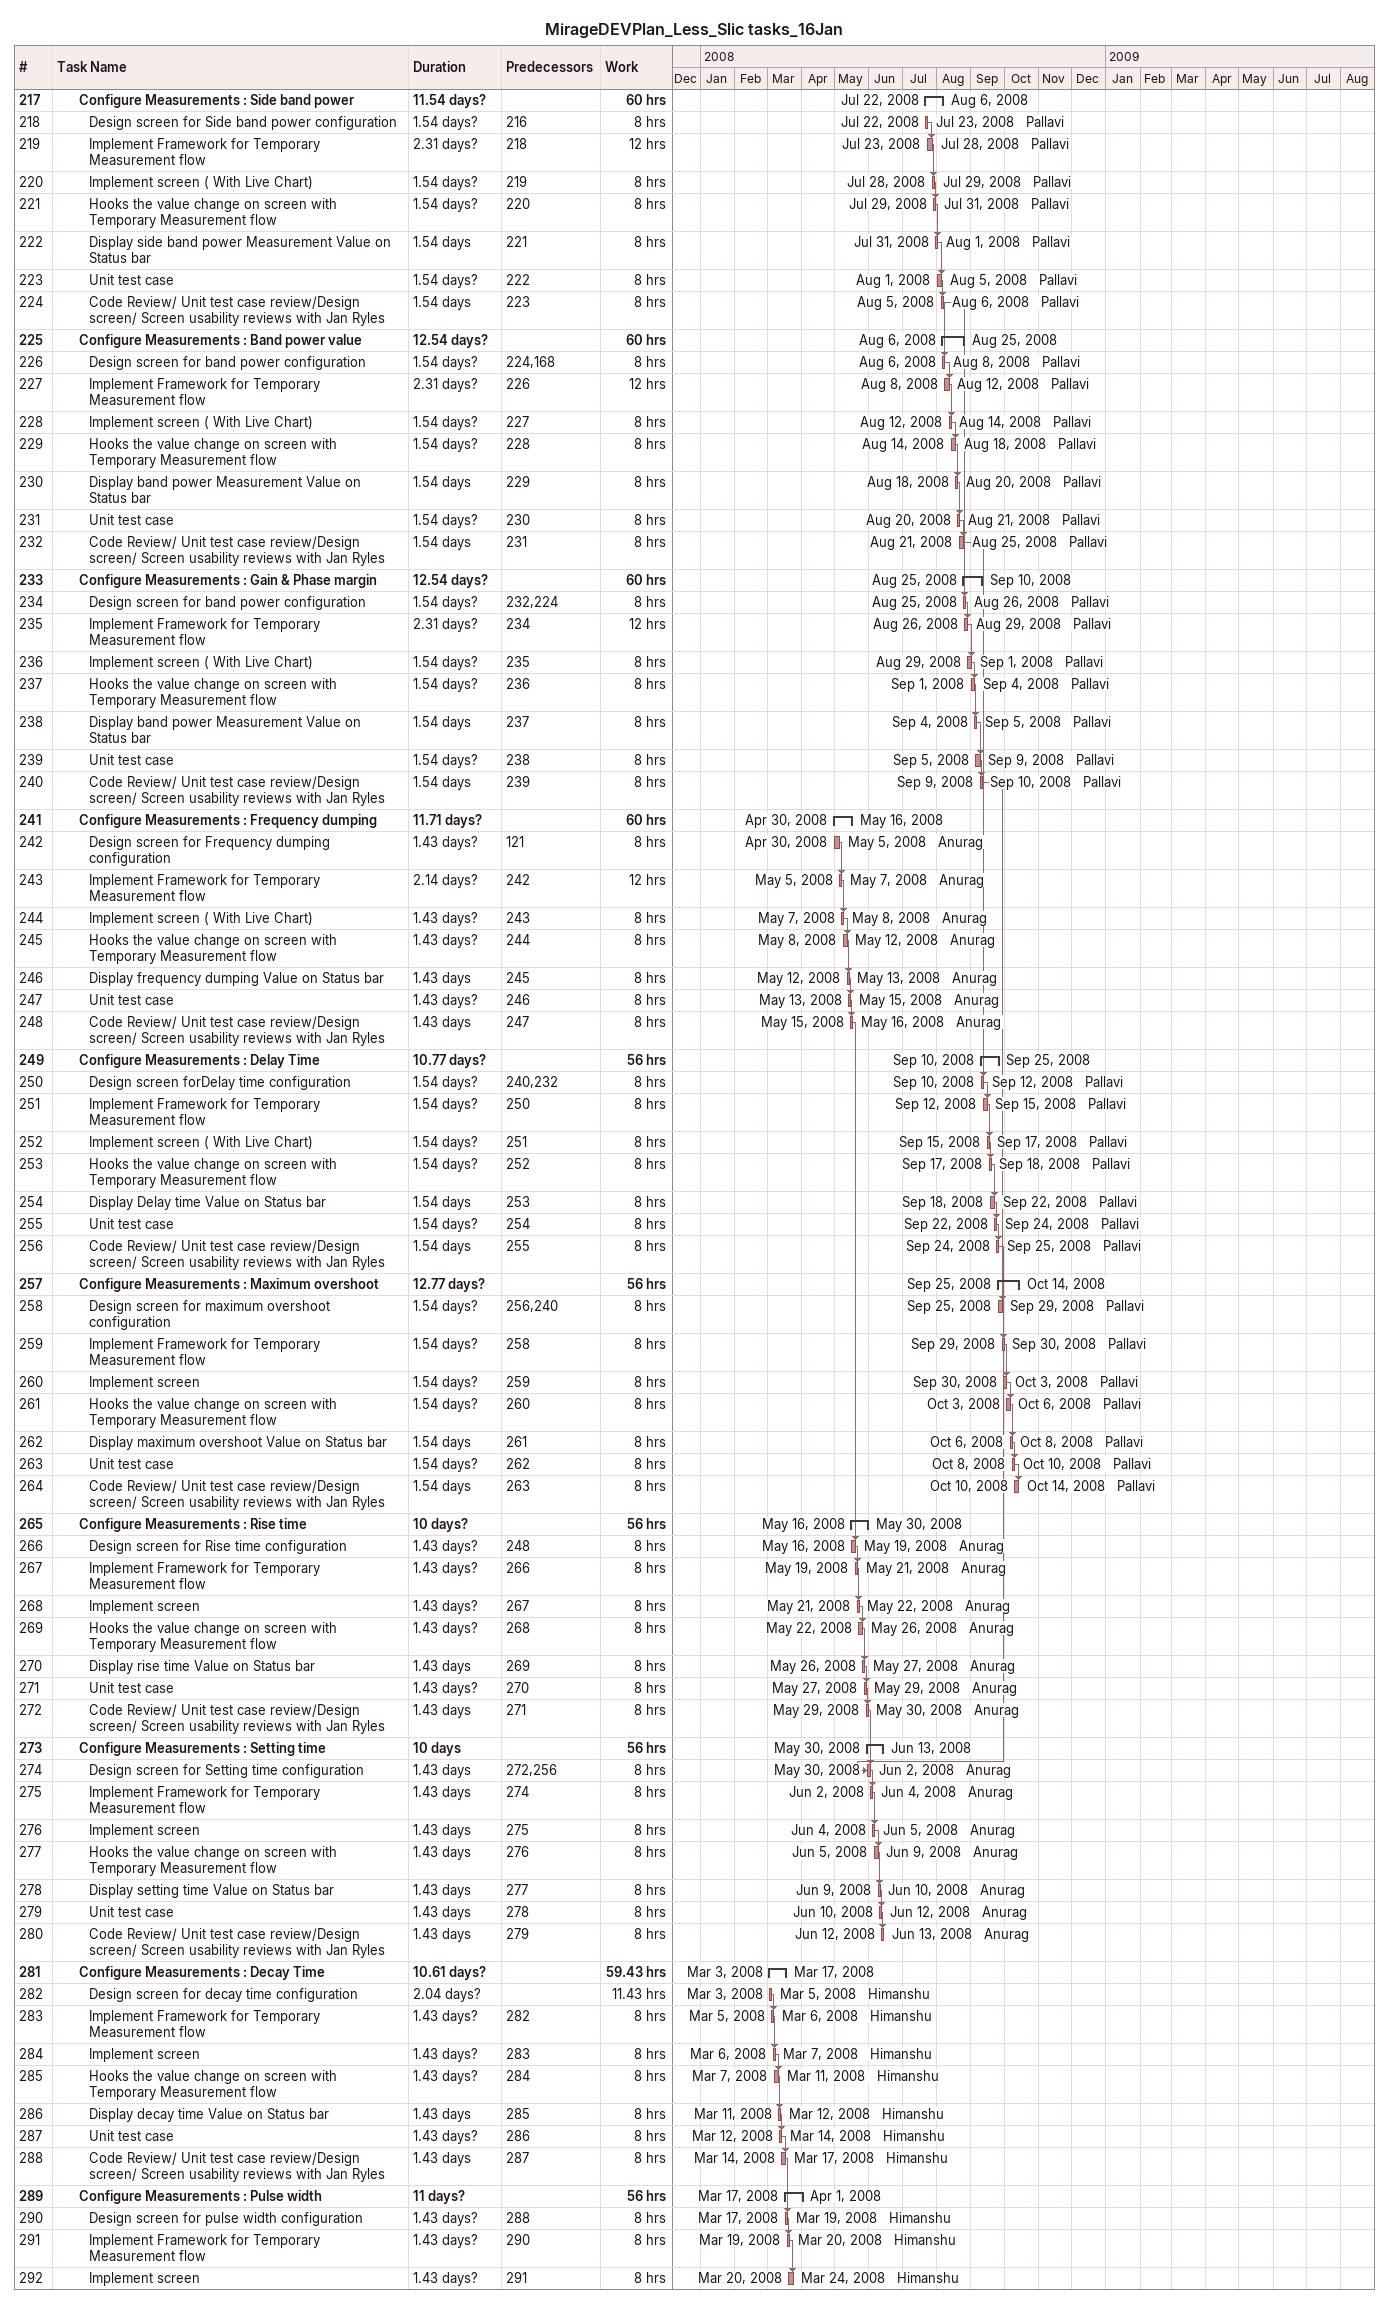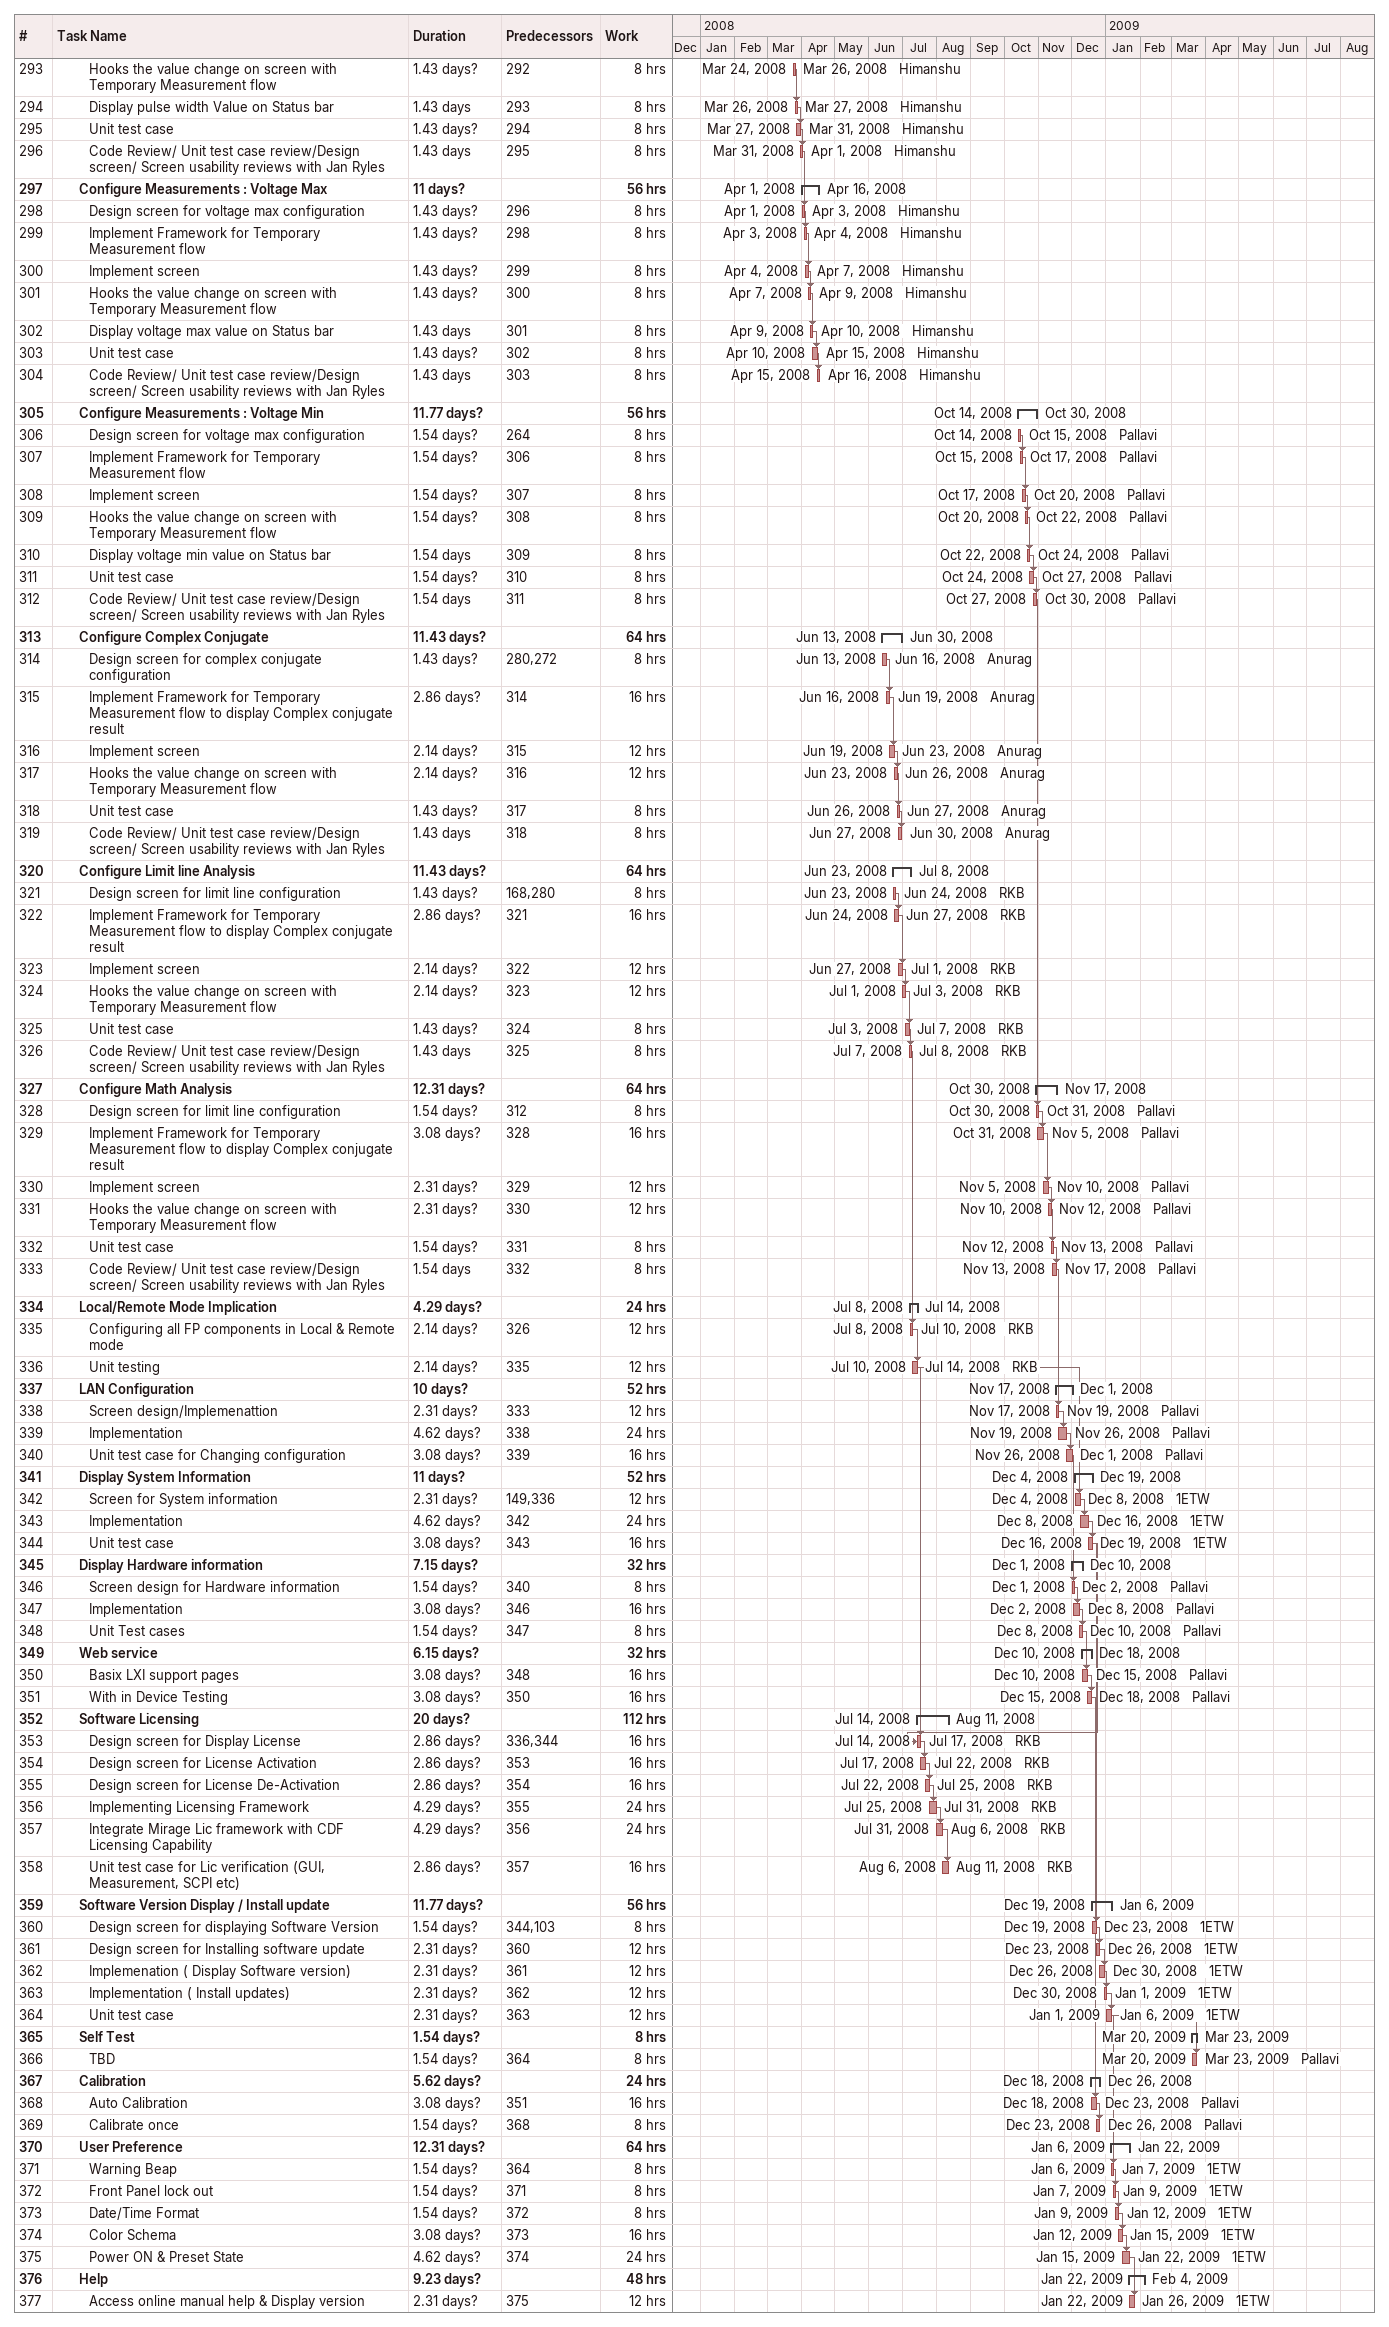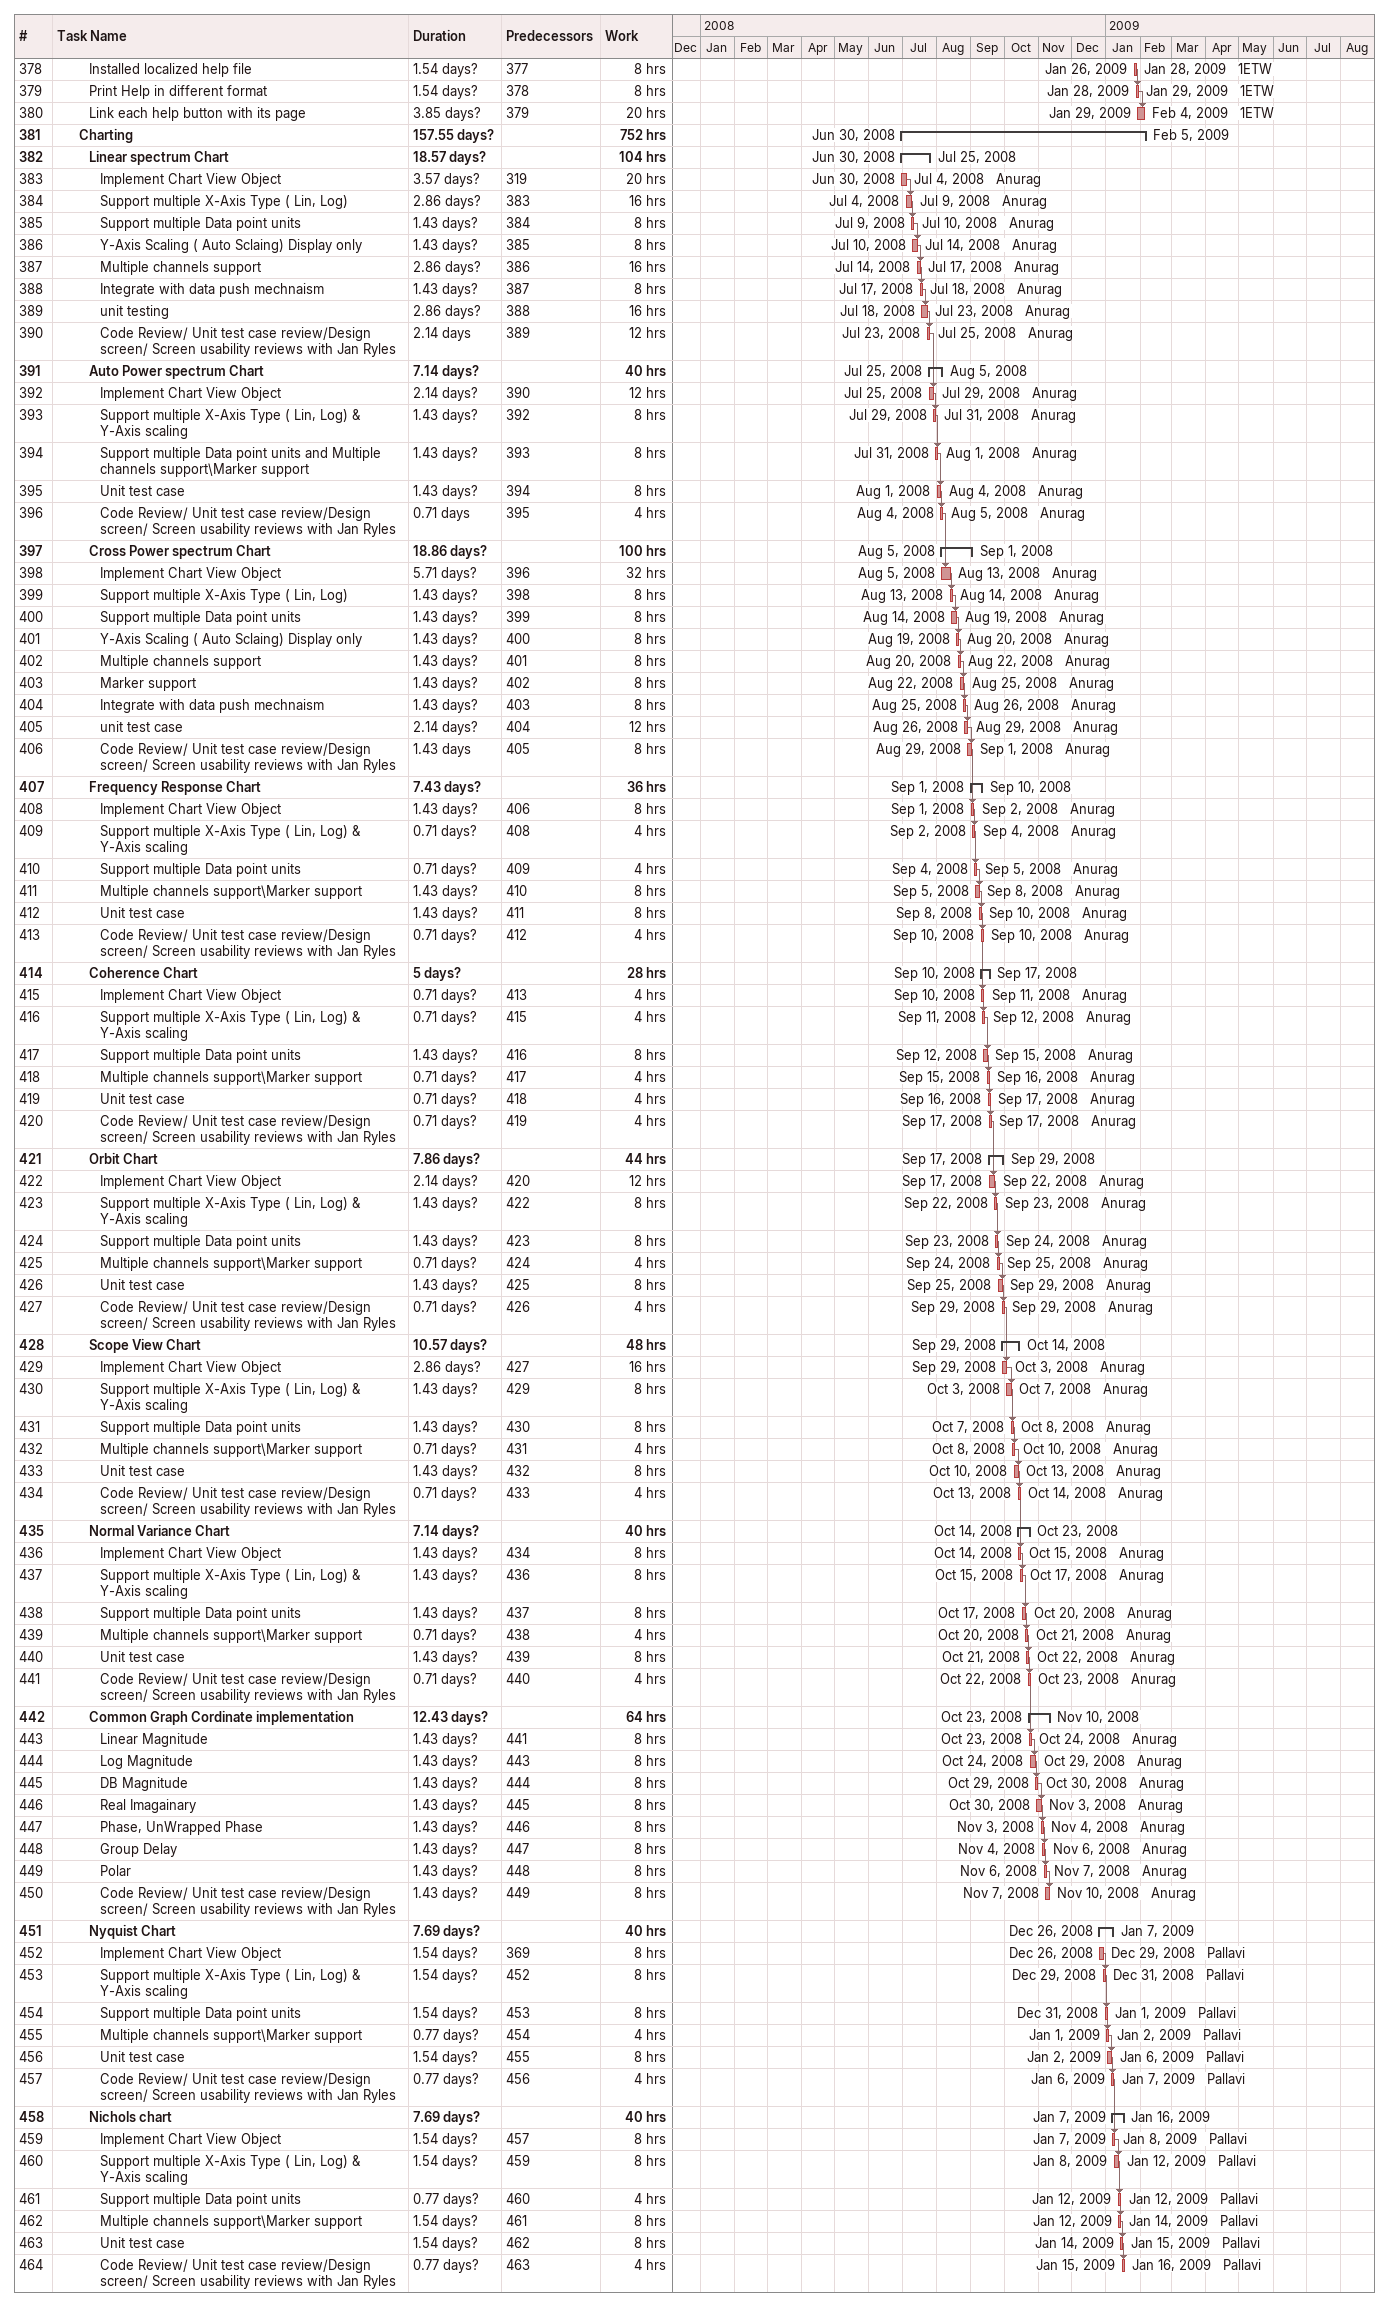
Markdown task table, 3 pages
MirageDEVPlan_Less_Slic tasks_16Jan

| ID | Level | Task | Duration | Start | Finish | Predecessors | Resources | Work (h) |
|---|---|---|---|---|---|---|---|---|
| 217 | 3 | **Configure Measurements : Side band power** | 11.54d? | 2008-07-22 | 2008-08-06 |  |  | 60 |
| 218 | 4 | Design screen for Side band power configuration | 1.54d? | 2008-07-22 | 2008-07-23 | 216 | Pallavi | 8 |
| 219 | 4 | Implement Framework for Temporary Measurement flow | 2.31d? | 2008-07-23 | 2008-07-28 | 218 | Pallavi | 12 |
| 220 | 4 | Implement screen ( With Live Chart) | 1.54d? | 2008-07-28 | 2008-07-29 | 219 | Pallavi | 8 |
| 221 | 4 | Hooks the value change on screen with Temporary Measurement flow | 1.54d? | 2008-07-29 | 2008-07-31 | 220 | Pallavi | 8 |
| 222 | 4 | Display side band power Measurement Value on Status bar | 1.54d | 2008-07-31 | 2008-08-01 | 221 | Pallavi | 8 |
| 223 | 4 | Unit test case | 1.54d? | 2008-08-01 | 2008-08-05 | 222 | Pallavi | 8 |
| 224 | 4 | Code Review/ Unit test case review/Design screen/ Screen usability reviews with Jan Ryles | 1.54d | 2008-08-05 | 2008-08-06 | 223 | Pallavi | 8 |
| 225 | 3 | **Configure Measurements : Band power value** | 12.54d? | 2008-08-06 | 2008-08-25 |  |  | 60 |
| 226 | 4 | Design screen for band power configuration | 1.54d? | 2008-08-06 | 2008-08-08 | 224, 168 | Pallavi | 8 |
| 227 | 4 | Implement Framework for Temporary Measurement flow | 2.31d? | 2008-08-08 | 2008-08-12 | 226 | Pallavi | 12 |
| 228 | 4 | Implement screen ( With Live Chart) | 1.54d? | 2008-08-12 | 2008-08-14 | 227 | Pallavi | 8 |
| 229 | 4 | Hooks the value change on screen with Temporary Measurement flow | 1.54d? | 2008-08-14 | 2008-08-18 | 228 | Pallavi | 8 |
| 230 | 4 | Display band power Measurement Value on Status bar | 1.54d | 2008-08-18 | 2008-08-20 | 229 | Pallavi | 8 |
| 231 | 4 | Unit test case | 1.54d? | 2008-08-20 | 2008-08-21 | 230 | Pallavi | 8 |
| 232 | 4 | Code Review/ Unit test case review/Design screen/ Screen usability reviews with Jan Ryles | 1.54d | 2008-08-21 | 2008-08-25 | 231 | Pallavi | 8 |
| 233 | 3 | **Configure Measurements : Gain & Phase margin** | 12.54d? | 2008-08-25 | 2008-09-10 |  |  | 60 |
| 234 | 4 | Design screen for band power configuration | 1.54d? | 2008-08-25 | 2008-08-26 | 232, 224 | Pallavi | 8 |
| 235 | 4 | Implement Framework for Temporary Measurement flow | 2.31d? | 2008-08-26 | 2008-08-29 | 234 | Pallavi | 12 |
| 236 | 4 | Implement screen ( With Live Chart) | 1.54d? | 2008-08-29 | 2008-09-01 | 235 | Pallavi | 8 |
| 237 | 4 | Hooks the value change on screen with Temporary Measurement flow | 1.54d? | 2008-09-01 | 2008-09-04 | 236 | Pallavi | 8 |
| 238 | 4 | Display band power Measurement Value on Status bar | 1.54d | 2008-09-04 | 2008-09-05 | 237 | Pallavi | 8 |
| 239 | 4 | Unit test case | 1.54d? | 2008-09-05 | 2008-09-09 | 238 | Pallavi | 8 |
| 240 | 4 | Code Review/ Unit test case review/Design screen/ Screen usability reviews with Jan Ryles | 1.54d | 2008-09-09 | 2008-09-10 | 239 | Pallavi | 8 |
| 241 | 3 | **Configure Measurements : Frequency dumping** | 11.71d? | 2008-04-30 | 2008-05-16 |  |  | 60 |
| 242 | 4 | Design screen for Frequency dumping configuration | 1.43d? | 2008-04-30 | 2008-05-05 | 121 | Anurag | 8 |
| 243 | 4 | Implement Framework for Temporary Measurement flow | 2.14d? | 2008-05-05 | 2008-05-07 | 242 | Anurag | 12 |
| 244 | 4 | Implement screen ( With Live Chart) | 1.43d? | 2008-05-07 | 2008-05-08 | 243 | Anurag | 8 |
| 245 | 4 | Hooks the value change on screen with Temporary Measurement flow | 1.43d? | 2008-05-08 | 2008-05-12 | 244 | Anurag | 8 |
| 246 | 4 | Display frequency dumping Value on Status bar | 1.43d | 2008-05-12 | 2008-05-13 | 245 | Anurag | 8 |
| 247 | 4 | Unit test case | 1.43d? | 2008-05-13 | 2008-05-15 | 246 | Anurag | 8 |
| 248 | 4 | Code Review/ Unit test case review/Design screen/ Screen usability reviews with Jan Ryles | 1.43d | 2008-05-15 | 2008-05-16 | 247 | Anurag | 8 |
| 249 | 3 | **Configure Measurements : Delay Time** | 10.77d? | 2008-09-10 | 2008-09-25 |  |  | 56 |
| 250 | 4 | Design screen forDelay time configuration | 1.54d? | 2008-09-10 | 2008-09-12 | 240, 232 | Pallavi | 8 |
| 251 | 4 | Implement Framework for Temporary Measurement flow | 1.54d? | 2008-09-12 | 2008-09-15 | 250 | Pallavi | 8 |
| 252 | 4 | Implement screen ( With Live Chart) | 1.54d? | 2008-09-15 | 2008-09-17 | 251 | Pallavi | 8 |
| 253 | 4 | Hooks the value change on screen with Temporary Measurement flow | 1.54d? | 2008-09-17 | 2008-09-18 | 252 | Pallavi | 8 |
| 254 | 4 | Display Delay time Value on Status bar | 1.54d | 2008-09-18 | 2008-09-22 | 253 | Pallavi | 8 |
| 255 | 4 | Unit test case | 1.54d? | 2008-09-22 | 2008-09-24 | 254 | Pallavi | 8 |
| 256 | 4 | Code Review/ Unit test case review/Design screen/ Screen usability reviews with Jan Ryles | 1.54d | 2008-09-24 | 2008-09-25 | 255 | Pallavi | 8 |
| 257 | 3 | **Configure Measurements : Maximum overshoot** | 12.77d? | 2008-09-25 | 2008-10-14 |  |  | 56 |
| 258 | 4 | Design screen for maximum overshoot configuration | 1.54d? | 2008-09-25 | 2008-09-29 | 256, 240 | Pallavi | 8 |
| 259 | 4 | Implement Framework for Temporary Measurement flow | 1.54d? | 2008-09-29 | 2008-09-30 | 258 | Pallavi | 8 |
| 260 | 4 | Implement screen | 1.54d? | 2008-09-30 | 2008-10-03 | 259 | Pallavi | 8 |
| 261 | 4 | Hooks the value change on screen with Temporary Measurement flow | 1.54d? | 2008-10-03 | 2008-10-06 | 260 | Pallavi | 8 |
| 262 | 4 | Display maximum overshoot Value on Status bar | 1.54d | 2008-10-06 | 2008-10-08 | 261 | Pallavi | 8 |
| 263 | 4 | Unit test case | 1.54d? | 2008-10-08 | 2008-10-10 | 262 | Pallavi | 8 |
| 264 | 4 | Code Review/ Unit test case review/Design screen/ Screen usability reviews with Jan Ryles | 1.54d | 2008-10-10 | 2008-10-14 | 263 | Pallavi | 8 |
| 265 | 3 | **Configure Measurements : Rise time** | 10d? | 2008-05-16 | 2008-05-30 |  |  | 56 |
| 266 | 4 | Design screen for Rise time configuration | 1.43d? | 2008-05-16 | 2008-05-19 | 248 | Anurag | 8 |
| 267 | 4 | Implement Framework for Temporary Measurement flow | 1.43d? | 2008-05-19 | 2008-05-21 | 266 | Anurag | 8 |
| 268 | 4 | Implement screen | 1.43d? | 2008-05-21 | 2008-05-22 | 267 | Anurag | 8 |
| 269 | 4 | Hooks the value change on screen with Temporary Measurement flow | 1.43d? | 2008-05-22 | 2008-05-26 | 268 | Anurag | 8 |
| 270 | 4 | Display rise time Value on Status bar | 1.43d | 2008-05-26 | 2008-05-27 | 269 | Anurag | 8 |
| 271 | 4 | Unit test case | 1.43d? | 2008-05-27 | 2008-05-29 | 270 | Anurag | 8 |
| 272 | 4 | Code Review/ Unit test case review/Design screen/ Screen usability reviews with Jan Ryles | 1.43d | 2008-05-29 | 2008-05-30 | 271 | Anurag | 8 |
| 273 | 3 | **Configure Measurements : Setting time** | 10d | 2008-05-30 | 2008-06-13 |  |  | 56 |
| 274 | 4 | Design screen for Setting time configuration | 1.43d | 2008-05-30 | 2008-06-02 | 272, 256 | Anurag | 8 |
| 275 | 4 | Implement Framework for Temporary Measurement flow | 1.43d | 2008-06-02 | 2008-06-04 | 274 | Anurag | 8 |
| 276 | 4 | Implement screen | 1.43d | 2008-06-04 | 2008-06-05 | 275 | Anurag | 8 |
| 277 | 4 | Hooks the value change on screen with Temporary Measurement flow | 1.43d | 2008-06-05 | 2008-06-09 | 276 | Anurag | 8 |
| 278 | 4 | Display setting time Value on Status bar | 1.43d | 2008-06-09 | 2008-06-10 | 277 | Anurag | 8 |
| 279 | 4 | Unit test case | 1.43d | 2008-06-10 | 2008-06-12 | 278 | Anurag | 8 |
| 280 | 4 | Code Review/ Unit test case review/Design screen/ Screen usability reviews with Jan Ryles | 1.43d | 2008-06-12 | 2008-06-13 | 279 | Anurag | 8 |
| 281 | 3 | **Configure Measurements : Decay Time** | 10.61d? | 2008-03-03 | 2008-03-17 |  |  | 59.43 |
| 282 | 4 | Design screen for decay time configuration | 2.04d? | 2008-03-03 | 2008-03-05 |  | Himanshu | 11.43 |
| 283 | 4 | Implement Framework for Temporary Measurement flow | 1.43d? | 2008-03-05 | 2008-03-06 | 282 | Himanshu | 8 |
| 284 | 4 | Implement screen | 1.43d? | 2008-03-06 | 2008-03-07 | 283 | Himanshu | 8 |
| 285 | 4 | Hooks the value change on screen with Temporary Measurement flow | 1.43d? | 2008-03-07 | 2008-03-11 | 284 | Himanshu | 8 |
| 286 | 4 | Display decay time Value on Status bar | 1.43d | 2008-03-11 | 2008-03-12 | 285 | Himanshu | 8 |
| 287 | 4 | Unit test case | 1.43d? | 2008-03-12 | 2008-03-14 | 286 | Himanshu | 8 |
| 288 | 4 | Code Review/ Unit test case review/Design screen/ Screen usability reviews with Jan Ryles | 1.43d | 2008-03-14 | 2008-03-17 | 287 | Himanshu | 8 |
| 289 | 3 | **Configure Measurements : Pulse width** | 11d? | 2008-03-17 | 2008-04-01 |  |  | 56 |
| 290 | 4 | Design screen for pulse width configuration | 1.43d? | 2008-03-17 | 2008-03-19 | 288 | Himanshu | 8 |
| 291 | 4 | Implement Framework for Temporary Measurement flow | 1.43d? | 2008-03-19 | 2008-03-20 | 290 | Himanshu | 8 |
| 292 | 4 | Implement screen | 1.43d? | 2008-03-20 | 2008-03-24 | 291 | Himanshu | 8 |
| 293 | 4 | Hooks the value change on screen with Temporary Measurement flow | 1.43d? | 2008-03-24 | 2008-03-26 | 292 | Himanshu | 8 |
| 294 | 4 | Display pulse width Value on Status bar | 1.43d | 2008-03-26 | 2008-03-27 | 293 | Himanshu | 8 |
| 295 | 4 | Unit test case | 1.43d? | 2008-03-27 | 2008-03-31 | 294 | Himanshu | 8 |
| 296 | 4 | Code Review/ Unit test case review/Design screen/ Screen usability reviews with Jan Ryles | 1.43d | 2008-03-31 | 2008-04-01 | 295 | Himanshu | 8 |
| 297 | 3 | **Configure Measurements : Voltage Max** | 11d? | 2008-04-01 | 2008-04-16 |  |  | 56 |
| 298 | 4 | Design screen for voltage max configuration | 1.43d? | 2008-04-01 | 2008-04-03 | 296 | Himanshu | 8 |
| 299 | 4 | Implement Framework for Temporary Measurement flow | 1.43d? | 2008-04-03 | 2008-04-04 | 298 | Himanshu | 8 |
| 300 | 4 | Implement screen | 1.43d? | 2008-04-04 | 2008-04-07 | 299 | Himanshu | 8 |
| 301 | 4 | Hooks the value change on screen with Temporary Measurement flow | 1.43d? | 2008-04-07 | 2008-04-09 | 300 | Himanshu | 8 |
| 302 | 4 | Display voltage max value on Status bar | 1.43d | 2008-04-09 | 2008-04-10 | 301 | Himanshu | 8 |
| 303 | 4 | Unit test case | 1.43d? | 2008-04-10 | 2008-04-15 | 302 | Himanshu | 8 |
| 304 | 4 | Code Review/ Unit test case review/Design screen/ Screen usability reviews with Jan Ryles | 1.43d | 2008-04-15 | 2008-04-16 | 303 | Himanshu | 8 |
| 305 | 3 | **Configure Measurements : Voltage Min** | 11.77d? | 2008-10-14 | 2008-10-30 |  |  | 56 |
| 306 | 4 | Design screen for voltage max configuration | 1.54d? | 2008-10-14 | 2008-10-15 | 264 | Pallavi | 8 |
| 307 | 4 | Implement Framework for Temporary Measurement flow | 1.54d? | 2008-10-15 | 2008-10-17 | 306 | Pallavi | 8 |
| 308 | 4 | Implement screen | 1.54d? | 2008-10-17 | 2008-10-20 | 307 | Pallavi | 8 |
| 309 | 4 | Hooks the value change on screen with Temporary Measurement flow | 1.54d? | 2008-10-20 | 2008-10-22 | 308 | Pallavi | 8 |
| 310 | 4 | Display voltage min value on Status bar | 1.54d | 2008-10-22 | 2008-10-24 | 309 | Pallavi | 8 |
| 311 | 4 | Unit test case | 1.54d? | 2008-10-24 | 2008-10-27 | 310 | Pallavi | 8 |
| 312 | 4 | Code Review/ Unit test case review/Design screen/ Screen usability reviews with Jan Ryles | 1.54d | 2008-10-27 | 2008-10-30 | 311 | Pallavi | 8 |
| 313 | 3 | **Configure Complex Conjugate** | 11.43d? | 2008-06-13 | 2008-06-30 |  |  | 64 |
| 314 | 4 | Design screen for complex conjugate configuration | 1.43d? | 2008-06-13 | 2008-06-16 | 280, 272 | Anurag | 8 |
| 315 | 4 | Implement Framework for Temporary Measurement flow to display Complex conjugate result | 2.86d? | 2008-06-16 | 2008-06-19 | 314 | Anurag | 16 |
| 316 | 4 | Implement screen | 2.14d? | 2008-06-19 | 2008-06-23 | 315 | Anurag | 12 |
| 317 | 4 | Hooks the value change on screen with Temporary Measurement flow | 2.14d? | 2008-06-23 | 2008-06-26 | 316 | Anurag | 12 |
| 318 | 4 | Unit test case | 1.43d? | 2008-06-26 | 2008-06-27 | 317 | Anurag | 8 |
| 319 | 4 | Code Review/ Unit test case review/Design screen/ Screen usability reviews with Jan Ryles | 1.43d | 2008-06-27 | 2008-06-30 | 318 | Anurag | 8 |
| 320 | 3 | **Configure Limit line Analysis** | 11.43d? | 2008-06-23 | 2008-07-08 |  |  | 64 |
| 321 | 4 | Design screen for limit line configuration | 1.43d? | 2008-06-23 | 2008-06-24 | 168, 280 | RKB | 8 |
| 322 | 4 | Implement Framework for Temporary Measurement flow to display Complex conjugate result | 2.86d? | 2008-06-24 | 2008-06-27 | 321 | RKB | 16 |
| 323 | 4 | Implement screen | 2.14d? | 2008-06-27 | 2008-07-01 | 322 | RKB | 12 |
| 324 | 4 | Hooks the value change on screen with Temporary Measurement flow | 2.14d? | 2008-07-01 | 2008-07-03 | 323 | RKB | 12 |
| 325 | 4 | Unit test case | 1.43d? | 2008-07-03 | 2008-07-07 | 324 | RKB | 8 |
| 326 | 4 | Code Review/ Unit test case review/Design screen/ Screen usability reviews with Jan Ryles | 1.43d | 2008-07-07 | 2008-07-08 | 325 | RKB | 8 |
| 327 | 3 | **Configure Math Analysis** | 12.31d? | 2008-10-30 | 2008-11-17 |  |  | 64 |
| 328 | 4 | Design screen for limit line configuration | 1.54d? | 2008-10-30 | 2008-10-31 | 312 | Pallavi | 8 |
| 329 | 4 | Implement Framework for Temporary Measurement flow to display Complex conjugate result | 3.08d? | 2008-10-31 | 2008-11-05 | 328 | Pallavi | 16 |
| 330 | 4 | Implement screen | 2.31d? | 2008-11-05 | 2008-11-10 | 329 | Pallavi | 12 |
| 331 | 4 | Hooks the value change on screen with Temporary Measurement flow | 2.31d? | 2008-11-10 | 2008-11-12 | 330 | Pallavi | 12 |
| 332 | 4 | Unit test case | 1.54d? | 2008-11-12 | 2008-11-13 | 331 | Pallavi | 8 |
| 333 | 4 | Code Review/ Unit test case review/Design screen/ Screen usability reviews with Jan Ryles | 1.54d | 2008-11-13 | 2008-11-17 | 332 | Pallavi | 8 |
| 334 | 3 | **Local/Remote Mode Implication** | 4.29d? | 2008-07-08 | 2008-07-14 |  |  | 24 |
| 335 | 4 | Configuring all FP components in Local & Remote mode | 2.14d? | 2008-07-08 | 2008-07-10 | 326 | RKB | 12 |
| 336 | 4 | Unit testing | 2.14d? | 2008-07-10 | 2008-07-14 | 335 | RKB | 12 |
| 337 | 3 | **LAN Configuration** | 10d? | 2008-11-17 | 2008-12-01 |  |  | 52 |
| 338 | 4 | Screen design/Implemenattion | 2.31d? | 2008-11-17 | 2008-11-19 | 333 | Pallavi | 12 |
| 339 | 4 | Implementation | 4.62d? | 2008-11-19 | 2008-11-26 | 338 | Pallavi | 24 |
| 340 | 4 | Unit test case for Changing configuration | 3.08d? | 2008-11-26 | 2008-12-01 | 339 | Pallavi | 16 |
| 341 | 3 | **Display System Information** | 11d? | 2008-12-04 | 2008-12-19 |  |  | 52 |
| 342 | 4 | Screen for System information | 2.31d? | 2008-12-04 | 2008-12-08 | 149, 336 | 1ETW | 12 |
| 343 | 4 | Implementation | 4.62d? | 2008-12-08 | 2008-12-16 | 342 | 1ETW | 24 |
| 344 | 4 | Unit test case | 3.08d? | 2008-12-16 | 2008-12-19 | 343 | 1ETW | 16 |
| 345 | 3 | **Display Hardware information** | 7.15d? | 2008-12-01 | 2008-12-10 |  |  | 32 |
| 346 | 4 | Screen design for Hardware information | 1.54d? | 2008-12-01 | 2008-12-02 | 340 | Pallavi | 8 |
| 347 | 4 | Implementation | 3.08d? | 2008-12-02 | 2008-12-08 | 346 | Pallavi | 16 |
| 348 | 4 | Unit Test cases | 1.54d? | 2008-12-08 | 2008-12-10 | 347 | Pallavi | 8 |
| 349 | 3 | **Web service** | 6.15d? | 2008-12-10 | 2008-12-18 |  |  | 32 |
| 350 | 4 | Basix LXI support pages | 3.08d? | 2008-12-10 | 2008-12-15 | 348 | Pallavi | 16 |
| 351 | 4 | With in Device Testing | 3.08d? | 2008-12-15 | 2008-12-18 | 350 | Pallavi | 16 |
| 352 | 3 | **Software Licensing** | 20d? | 2008-07-14 | 2008-08-11 |  |  | 112 |
| 353 | 4 | Design screen for Display License | 2.86d? | 2008-07-14 | 2008-07-17 | 336, 344 | RKB | 16 |
| 354 | 4 | Design screen for License Activation | 2.86d? | 2008-07-17 | 2008-07-22 | 353 | RKB | 16 |
| 355 | 4 | Design screen for License De-Activation | 2.86d? | 2008-07-22 | 2008-07-25 | 354 | RKB | 16 |
| 356 | 4 | Implementing Licensing Framework | 4.29d? | 2008-07-25 | 2008-07-31 | 355 | RKB | 24 |
| 357 | 4 | Integrate Mirage Lic framework with CDF Licensing Capability | 4.29d? | 2008-07-31 | 2008-08-06 | 356 | RKB | 24 |
| 358 | 4 | Unit test case for Lic verification (GUI, Measurement, SCPI etc) | 2.86d? | 2008-08-06 | 2008-08-11 | 357 | RKB | 16 |
| 359 | 3 | **Software Version Display / Install update** | 11.77d? | 2008-12-19 | 2009-01-06 |  |  | 56 |
| 360 | 4 | Design screen for displaying Software Version | 1.54d? | 2008-12-19 | 2008-12-23 | 344, 103 | 1ETW | 8 |
| 361 | 4 | Design screen for Installing software update | 2.31d? | 2008-12-23 | 2008-12-26 | 360 | 1ETW | 12 |
| 362 | 4 | Implemenation ( Display Software version) | 2.31d? | 2008-12-26 | 2008-12-30 | 361 | 1ETW | 12 |
| 363 | 4 | Implementation ( Install updates) | 2.31d? | 2008-12-30 | 2009-01-01 | 362 | 1ETW | 12 |
| 364 | 4 | Unit test case | 2.31d? | 2009-01-01 | 2009-01-06 | 363 | 1ETW | 12 |
| 365 | 3 | **Self Test** | 1.54d? | 2009-03-20 | 2009-03-23 |  |  | 8 |
| 366 | 4 | TBD | 1.54d? | 2009-03-20 | 2009-03-23 | 364 | Pallavi | 8 |
| 367 | 3 | **Calibration** | 5.62d? | 2008-12-18 | 2008-12-26 |  |  | 24 |
| 368 | 4 | Auto Calibration | 3.08d? | 2008-12-18 | 2008-12-23 | 351 | Pallavi | 16 |
| 369 | 4 | Calibrate once | 1.54d? | 2008-12-23 | 2008-12-26 | 368 | Pallavi | 8 |
| 370 | 3 | **User Preference** | 12.31d? | 2009-01-06 | 2009-01-22 |  |  | 64 |
| 371 | 4 | Warning Beap | 1.54d? | 2009-01-06 | 2009-01-07 | 364 | 1ETW | 8 |
| 372 | 4 | Front Panel lock out | 1.54d? | 2009-01-07 | 2009-01-09 | 371 | 1ETW | 8 |
| 373 | 4 | Date/Time Format | 1.54d? | 2009-01-09 | 2009-01-12 | 372 | 1ETW | 8 |
| 374 | 4 | Color Schema | 3.08d? | 2009-01-12 | 2009-01-15 | 373 | 1ETW | 16 |
| 375 | 4 | Power ON & Preset State | 4.62d? | 2009-01-15 | 2009-01-22 | 374 | 1ETW | 24 |
| 376 | 3 | **Help** | 9.23d? | 2009-01-22 | 2009-02-04 |  |  | 48 |
| 377 | 4 | Access online manual help & Display version | 2.31d? | 2009-01-22 | 2009-01-26 | 375 | 1ETW | 12 |
| 378 | 4 | Installed localized help file | 1.54d? | 2009-01-26 | 2009-01-28 | 377 | 1ETW | 8 |
| 379 | 4 | Print Help in different format | 1.54d? | 2009-01-28 | 2009-01-29 | 378 | 1ETW | 8 |
| 380 | 4 | Link each help button with its page | 3.85d? | 2009-01-29 | 2009-02-04 | 379 | 1ETW | 20 |
| 381 | 3 | **Charting** | 157.55d? | 2008-06-30 | 2009-02-05 |  |  | 752 |
| 382 | 4 | **Linear spectrum Chart** | 18.57d? | 2008-06-30 | 2008-07-25 |  |  | 104 |
| 383 | 5 | Implement Chart View Object | 3.57d? | 2008-06-30 | 2008-07-04 | 319 | Anurag | 20 |
| 384 | 5 | Support multiple X-Axis Type ( Lin, Log) | 2.86d? | 2008-07-04 | 2008-07-09 | 383 | Anurag | 16 |
| 385 | 5 | Support multiple Data point units | 1.43d? | 2008-07-09 | 2008-07-10 | 384 | Anurag | 8 |
| 386 | 5 | Y-Axis Scaling ( Auto Sclaing) Display only | 1.43d? | 2008-07-10 | 2008-07-14 | 385 | Anurag | 8 |
| 387 | 5 | Multiple channels support | 2.86d? | 2008-07-14 | 2008-07-17 | 386 | Anurag | 16 |
| 388 | 5 | Integrate with data push mechnaism | 1.43d? | 2008-07-17 | 2008-07-18 | 387 | Anurag | 8 |
| 389 | 5 | unit testing | 2.86d? | 2008-07-18 | 2008-07-23 | 388 | Anurag | 16 |
| 390 | 5 | Code Review/ Unit test case review/Design screen/ Screen usability reviews with Jan Ryles | 2.14d | 2008-07-23 | 2008-07-25 | 389 | Anurag | 12 |
| 391 | 4 | **Auto Power spectrum Chart** | 7.14d? | 2008-07-25 | 2008-08-05 |  |  | 40 |
| 392 | 5 | Implement Chart View Object | 2.14d? | 2008-07-25 | 2008-07-29 | 390 | Anurag | 12 |
| 393 | 5 | Support multiple X-Axis Type ( Lin, Log) & Y-Axis scaling | 1.43d? | 2008-07-29 | 2008-07-31 | 392 | Anurag | 8 |
| 394 | 5 | Support multiple Data point units and Multiple channels support\Marker support | 1.43d? | 2008-07-31 | 2008-08-01 | 393 | Anurag | 8 |
| 395 | 5 | Unit test case | 1.43d? | 2008-08-01 | 2008-08-04 | 394 | Anurag | 8 |
| 396 | 5 | Code Review/ Unit test case review/Design screen/ Screen usability reviews with Jan Ryles | 0.71d | 2008-08-04 | 2008-08-05 | 395 | Anurag | 4 |
| 397 | 4 | **Cross Power spectrum Chart** | 18.86d? | 2008-08-05 | 2008-09-01 |  |  | 100 |
| 398 | 5 | Implement Chart View Object | 5.71d? | 2008-08-05 | 2008-08-13 | 396 | Anurag | 32 |
| 399 | 5 | Support multiple X-Axis Type ( Lin, Log) | 1.43d? | 2008-08-13 | 2008-08-14 | 398 | Anurag | 8 |
| 400 | 5 | Support multiple Data point units | 1.43d? | 2008-08-14 | 2008-08-19 | 399 | Anurag | 8 |
| 401 | 5 | Y-Axis Scaling ( Auto Sclaing) Display only | 1.43d? | 2008-08-19 | 2008-08-20 | 400 | Anurag | 8 |
| 402 | 5 | Multiple channels support | 1.43d? | 2008-08-20 | 2008-08-22 | 401 | Anurag | 8 |
| 403 | 5 | Marker support | 1.43d? | 2008-08-22 | 2008-08-25 | 402 | Anurag | 8 |
| 404 | 5 | Integrate with data push mechnaism | 1.43d? | 2008-08-25 | 2008-08-26 | 403 | Anurag | 8 |
| 405 | 5 | unit test case | 2.14d? | 2008-08-26 | 2008-08-29 | 404 | Anurag | 12 |
| 406 | 5 | Code Review/ Unit test case review/Design screen/ Screen usability reviews with Jan Ryles | 1.43d | 2008-08-29 | 2008-09-01 | 405 | Anurag | 8 |
| 407 | 4 | **Frequency Response Chart** | 7.43d? | 2008-09-01 | 2008-09-10 |  |  | 36 |
| 408 | 5 | Implement Chart View Object | 1.43d? | 2008-09-01 | 2008-09-02 | 406 | Anurag | 8 |
| 409 | 5 | Support multiple X-Axis Type ( Lin, Log) & Y-Axis scaling | 0.71d? | 2008-09-02 | 2008-09-04 | 408 | Anurag | 4 |
| 410 | 5 | Support multiple Data point units | 0.71d? | 2008-09-04 | 2008-09-05 | 409 | Anurag | 4 |
| 411 | 5 | Multiple channels support\Marker support | 1.43d? | 2008-09-05 | 2008-09-08 | 410 | Anurag | 8 |
| 412 | 5 | Unit test case | 1.43d? | 2008-09-08 | 2008-09-10 | 411 | Anurag | 8 |
| 413 | 5 | Code Review/ Unit test case review/Design screen/ Screen usability reviews with Jan Ryles | 0.71d? | 2008-09-10 | 2008-09-10 | 412 | Anurag | 4 |
| 414 | 4 | **Coherence Chart** | 5d? | 2008-09-10 | 2008-09-17 |  |  | 28 |
| 415 | 5 | Implement Chart View Object | 0.71d? | 2008-09-10 | 2008-09-11 | 413 | Anurag | 4 |
| 416 | 5 | Support multiple X-Axis Type ( Lin, Log) & Y-Axis scaling | 0.71d? | 2008-09-11 | 2008-09-12 | 415 | Anurag | 4 |
| 417 | 5 | Support multiple Data point units | 1.43d? | 2008-09-12 | 2008-09-15 | 416 | Anurag | 8 |
| 418 | 5 | Multiple channels support\Marker support | 0.71d? | 2008-09-15 | 2008-09-16 | 417 | Anurag | 4 |
| 419 | 5 | Unit test case | 0.71d? | 2008-09-16 | 2008-09-17 | 418 | Anurag | 4 |
| 420 | 5 | Code Review/ Unit test case review/Design screen/ Screen usability reviews with Jan Ryles | 0.71d? | 2008-09-17 | 2008-09-17 | 419 | Anurag | 4 |
| 421 | 4 | **Orbit Chart** | 7.86d? | 2008-09-17 | 2008-09-29 |  |  | 44 |
| 422 | 5 | Implement Chart View Object | 2.14d? | 2008-09-17 | 2008-09-22 | 420 | Anurag | 12 |
| 423 | 5 | Support multiple X-Axis Type ( Lin, Log) & Y-Axis scaling | 1.43d? | 2008-09-22 | 2008-09-23 | 422 | Anurag | 8 |
| 424 | 5 | Support multiple Data point units | 1.43d? | 2008-09-23 | 2008-09-24 | 423 | Anurag | 8 |
| 425 | 5 | Multiple channels support\Marker support | 0.71d? | 2008-09-24 | 2008-09-25 | 424 | Anurag | 4 |
| 426 | 5 | Unit test case | 1.43d? | 2008-09-25 | 2008-09-29 | 425 | Anurag | 8 |
| 427 | 5 | Code Review/ Unit test case review/Design screen/ Screen usability reviews with Jan Ryles | 0.71d? | 2008-09-29 | 2008-09-29 | 426 | Anurag | 4 |
| 428 | 4 | **Scope View Chart** | 10.57d? | 2008-09-29 | 2008-10-14 |  |  | 48 |
| 429 | 5 | Implement Chart View Object | 2.86d? | 2008-09-29 | 2008-10-03 | 427 | Anurag | 16 |
| 430 | 5 | Support multiple X-Axis Type ( Lin, Log) & Y-Axis scaling | 1.43d? | 2008-10-03 | 2008-10-07 | 429 | Anurag | 8 |
| 431 | 5 | Support multiple Data point units | 1.43d? | 2008-10-07 | 2008-10-08 | 430 | Anurag | 8 |
| 432 | 5 | Multiple channels support\Marker support | 0.71d? | 2008-10-08 | 2008-10-10 | 431 | Anurag | 4 |
| 433 | 5 | Unit test case | 1.43d? | 2008-10-10 | 2008-10-13 | 432 | Anurag | 8 |
| 434 | 5 | Code Review/ Unit test case review/Design screen/ Screen usability reviews with Jan Ryles | 0.71d? | 2008-10-13 | 2008-10-14 | 433 | Anurag | 4 |
| 435 | 4 | **Normal Variance Chart** | 7.14d? | 2008-10-14 | 2008-10-23 |  |  | 40 |
| 436 | 5 | Implement Chart View Object | 1.43d? | 2008-10-14 | 2008-10-15 | 434 | Anurag | 8 |
| 437 | 5 | Support multiple X-Axis Type ( Lin, Log) & Y-Axis scaling | 1.43d? | 2008-10-15 | 2008-10-17 | 436 | Anurag | 8 |
| 438 | 5 | Support multiple Data point units | 1.43d? | 2008-10-17 | 2008-10-20 | 437 | Anurag | 8 |
| 439 | 5 | Multiple channels support\Marker support | 0.71d? | 2008-10-20 | 2008-10-21 | 438 | Anurag | 4 |
| 440 | 5 | Unit test case | 1.43d? | 2008-10-21 | 2008-10-22 | 439 | Anurag | 8 |
| 441 | 5 | Code Review/ Unit test case review/Design screen/ Screen usability reviews with Jan Ryles | 0.71d? | 2008-10-22 | 2008-10-23 | 440 | Anurag | 4 |
| 442 | 4 | **Common Graph Cordinate implementation** | 12.43d? | 2008-10-23 | 2008-11-10 |  |  | 64 |
| 443 | 5 | Linear Magnitude | 1.43d? | 2008-10-23 | 2008-10-24 | 441 | Anurag | 8 |
| 444 | 5 | Log Magnitude | 1.43d? | 2008-10-24 | 2008-10-29 | 443 | Anurag | 8 |
| 445 | 5 | DB Magnitude | 1.43d? | 2008-10-29 | 2008-10-30 | 444 | Anurag | 8 |
| 446 | 5 | Real Imagainary | 1.43d? | 2008-10-30 | 2008-11-03 | 445 | Anurag | 8 |
| 447 | 5 | Phase, UnWrapped Phase | 1.43d? | 2008-11-03 | 2008-11-04 | 446 | Anurag | 8 |
| 448 | 5 | Group Delay | 1.43d? | 2008-11-04 | 2008-11-06 | 447 | Anurag | 8 |
| 449 | 5 | Polar | 1.43d? | 2008-11-06 | 2008-11-07 | 448 | Anurag | 8 |
| 450 | 5 | Code Review/ Unit test case review/Design screen/ Screen usability reviews with Jan Ryles | 1.43d? | 2008-11-07 | 2008-11-10 | 449 | Anurag | 8 |
| 451 | 4 | **Nyquist Chart** | 7.69d? | 2008-12-26 | 2009-01-07 |  |  | 40 |
| 452 | 5 | Implement Chart View Object | 1.54d? | 2008-12-26 | 2008-12-29 | 369 | Pallavi | 8 |
| 453 | 5 | Support multiple X-Axis Type ( Lin, Log) & Y-Axis scaling | 1.54d? | 2008-12-29 | 2008-12-31 | 452 | Pallavi | 8 |
| 454 | 5 | Support multiple Data point units | 1.54d? | 2008-12-31 | 2009-01-01 | 453 | Pallavi | 8 |
| 455 | 5 | Multiple channels support\Marker support | 0.77d? | 2009-01-01 | 2009-01-02 | 454 | Pallavi | 4 |
| 456 | 5 | Unit test case | 1.54d? | 2009-01-02 | 2009-01-06 | 455 | Pallavi | 8 |
| 457 | 5 | Code Review/ Unit test case review/Design screen/ Screen usability reviews with Jan Ryles | 0.77d? | 2009-01-06 | 2009-01-07 | 456 | Pallavi | 4 |
| 458 | 4 | **Nichols chart** | 7.69d? | 2009-01-07 | 2009-01-16 |  |  | 40 |
| 459 | 5 | Implement Chart View Object | 1.54d? | 2009-01-07 | 2009-01-08 | 457 | Pallavi | 8 |
| 460 | 5 | Support multiple X-Axis Type ( Lin, Log) & Y-Axis scaling | 1.54d? | 2009-01-08 | 2009-01-12 | 459 | Pallavi | 8 |
| 461 | 5 | Support multiple Data point units | 0.77d? | 2009-01-12 | 2009-01-12 | 460 | Pallavi | 4 |
| 462 | 5 | Multiple channels support\Marker support | 1.54d? | 2009-01-12 | 2009-01-14 | 461 | Pallavi | 8 |
| 463 | 5 | Unit test case | 1.54d? | 2009-01-14 | 2009-01-15 | 462 | Pallavi | 8 |
| 464 | 5 | Code Review/ Unit test case review/Design screen/ Screen usability reviews with Jan Ryles | 0.77d? | 2009-01-15 | 2009-01-16 | 463 | Pallavi | 4 |
